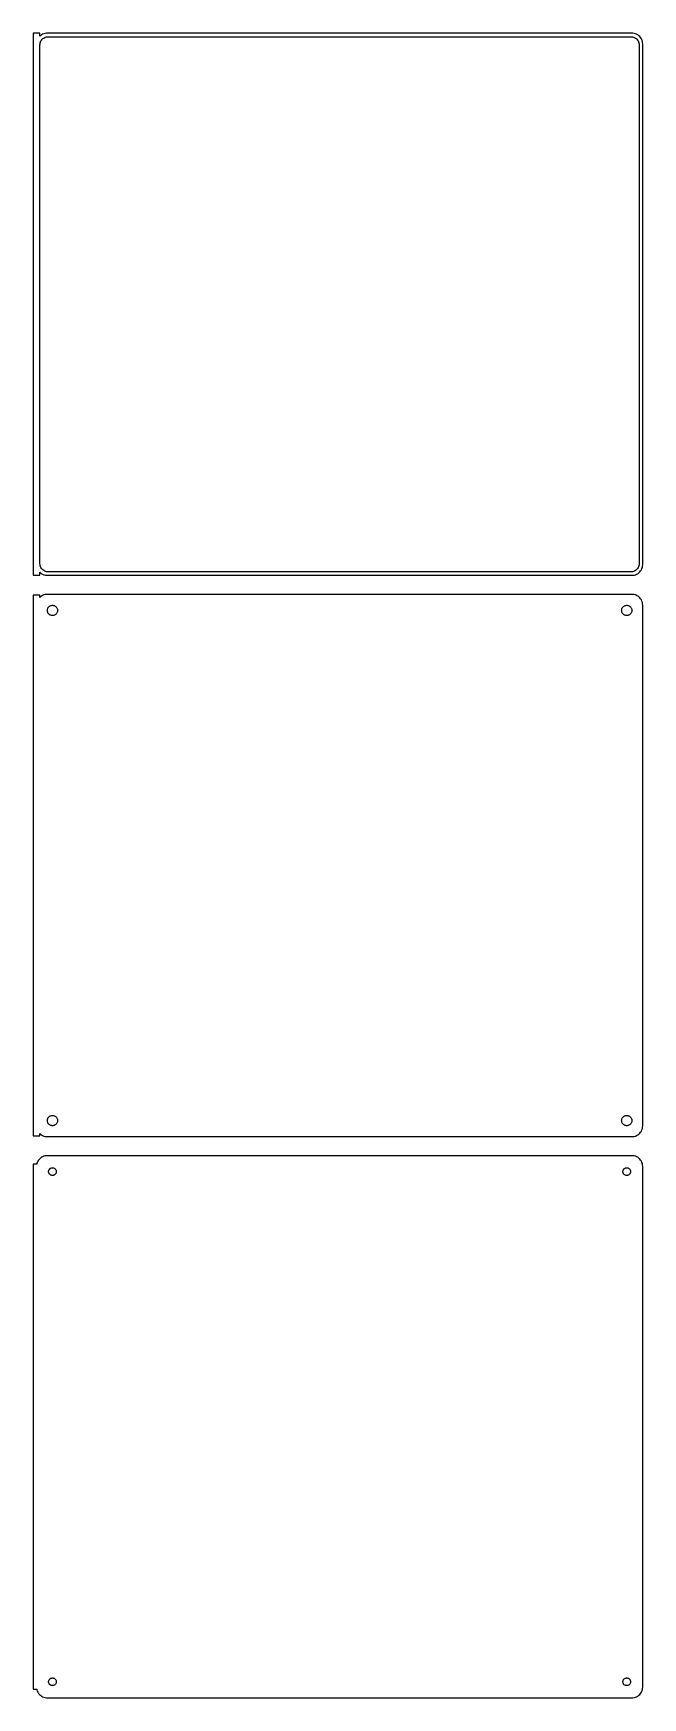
# Model space of a CAD drawing. Header units: metres. Extents: x -144 to 142, y 401 to 1183.
import ezdxf

# ---------------------------------------------------------------- set-up
doc = ezdxf.new("R2010")
doc.units = ezdxf.units.M

msp = doc.modelspace()

# ---------------------------------------------------------------- linework, layer by layer
for p, q in [((-141, 1183.49), (-144, 1183.49)), ((-144, 1183.49), (-144, 928.51)), ((-141, 1182.06), (-141, 1183.49)), ((-140.687, 1182.35), (-141, 1182.06)), ((-140.179, 1182.72), (-140.687, 1182.35)), ((-139.629, 1183.02), (-140.179, 1182.72)), ((-139.045, 1183.26), (-139.629, 1183.02)), ((-138.437, 1183.41), (-139.045, 1183.26)), ((-137.814, 1183.49), (-138.437, 1183.41)), ((137.814, 1183.49), (-137.814, 1183.49)), ((138.437, 1183.41), (137.814, 1183.49)), ((139.045, 1183.26), (138.437, 1183.41)), ((139.629, 1183.02), (139.045, 1183.26)), ((140.179, 1182.72), (139.629, 1183.02)), ((140.687, 1182.35), (140.179, 1182.72)), ((141.145, 1181.92), (140.687, 1182.35)), ((-140.873, 1178), (-140.842, 1178.49)), ((-140.873, 934), (-140.873, 1178)), ((-140.842, 1178.49), (-140.751, 1178.96)), ((-140.751, 1178.96), (-140.601, 1179.43)), ((-140.601, 1179.43), (-140.394, 1179.87)), ((-140.394, 1179.87), (-140.133, 1180.28)), ((-140.133, 1180.28), (-139.823, 1180.65)), ((-139.823, 1180.65), (-139.469, 1180.98)), ((-139.469, 1180.98), (-139.075, 1181.27)), ((-139.075, 1181.27), (-138.649, 1181.5)), ((-138.649, 1181.5), (-138.197, 1181.68)), ((-138.197, 1181.68), (-137.726, 1181.8)), ((-137.726, 1181.8), (-137.243, 1181.86)), ((-137.243, 1181.86), (137.243, 1181.86)), ((137.243, 1181.86), (137.726, 1181.8)), ((137.726, 1181.8), (138.197, 1181.68)), ((138.197, 1181.68), (138.649, 1181.5)), ((138.649, 1181.5), (139.075, 1181.27)), ((139.075, 1181.27), (139.469, 1180.98)), ((139.469, 1180.98), (139.823, 1180.65)), ((139.823, 1180.65), (140.133, 1180.28)), ((140.133, 1180.28), (140.394, 1179.87)), ((140.394, 1179.87), (140.601, 1179.43)), ((140.601, 1179.43), (140.751, 1178.96)), ((140.751, 1178.96), (140.842, 1178.49)), ((140.842, 1178.49), (140.873, 1178)), ((140.873, 1178), (140.873, 934)), ((141.545, 1181.44), (141.145, 1181.92)), ((141.882, 1180.91), (141.545, 1181.44)), ((142.149, 1180.34), (141.882, 1180.91)), ((142.343, 1179.74), (142.149, 1180.34)), ((142.461, 1179.13), (142.343, 1179.74)), ((142.5, 1178.5), (142.461, 1179.13)), ((142.5, 933.5), (142.5, 1178.5)), ((-140.842, 933.515), (-140.873, 934)), ((-140.751, 933.037), (-140.842, 933.515)), ((-140.601, 932.574), (-140.751, 933.037)), ((-140.394, 932.134), (-140.601, 932.574)), ((-140.133, 931.724), (-140.394, 932.134)), ((140.394, 932.134), (140.133, 931.724)), ((140.601, 932.574), (140.394, 932.134)), ((140.751, 933.037), (140.601, 932.574)), ((140.842, 933.515), (140.751, 933.037)), ((140.873, 934), (140.842, 933.515)), ((142.149, 931.659), (142.343, 932.257)), ((142.343, 932.257), (142.461, 932.873)), ((142.461, 932.873), (142.5, 933.5)), ((-144, 928.51), (-141, 928.51)), ((-141, 929.941), (-140.687, 929.647)), ((-141, 928.51), (-141, 929.941)), ((-140.687, 929.647), (-140.179, 929.278)), ((-140.179, 929.278), (-139.629, 928.976)), ((-139.823, 931.349), (-140.133, 931.724)), ((-139.469, 931.016), (-139.823, 931.349)), ((-139.629, 928.976), (-139.045, 928.745)), ((-139.075, 930.73), (-139.469, 931.016)), ((-138.649, 930.496), (-139.075, 930.73)), ((-139.045, 928.745), (-138.437, 928.589)), ((-138.197, 930.317), (-138.649, 930.496)), ((-138.437, 928.589), (-137.814, 928.51)), ((-137.726, 930.196), (-138.197, 930.317)), ((-137.814, 928.51), (137.814, 928.51)), ((-137.243, 930.135), (-137.726, 930.196)), ((137.243, 930.135), (-137.243, 930.135)), ((137.726, 930.196), (137.243, 930.135)), ((138.197, 930.317), (137.726, 930.196)), ((137.814, 928.51), (138.437, 928.589)), ((138.649, 930.496), (138.197, 930.317)), ((138.437, 928.589), (139.045, 928.745)), ((139.075, 930.73), (138.649, 930.496)), ((139.045, 928.745), (139.629, 928.976)), ((139.469, 931.016), (139.075, 930.73)), ((139.823, 931.349), (139.469, 931.016)), ((139.629, 928.976), (140.179, 929.278)), ((140.133, 931.724), (139.823, 931.349)), ((140.179, 929.278), (140.687, 929.647)), ((140.687, 929.647), (141.145, 930.077)), ((141.145, 930.077), (141.545, 930.561)), ((141.545, 930.561), (141.882, 931.091)), ((141.882, 931.091), (142.149, 931.659)), ((-141, 919.115), (-144, 919.115)), ((-144, 919.115), (-144, 664.885)), ((-141, 918.059), (-141, 919.115)), ((-140.687, 918.353), (-141, 918.059)), ((-140.179, 918.722), (-140.687, 918.353)), ((-139.629, 919.024), (-140.179, 918.722)), ((-139.045, 919.255), (-139.629, 919.024)), ((-138.437, 919.411), (-139.045, 919.255)), ((-137.814, 919.49), (-138.437, 919.411)), ((137.814, 919.49), (-137.814, 919.49)), ((138.437, 919.411), (137.814, 919.49)), ((139.045, 919.255), (138.437, 919.411)), ((139.629, 919.024), (139.045, 919.255)), ((140.179, 918.722), (139.629, 919.024)), ((140.687, 918.353), (140.179, 918.722)), ((141.145, 917.923), (140.687, 918.353)), ((141.545, 917.439), (141.145, 917.923)), ((141.882, 916.909), (141.545, 917.439)), ((142.149, 916.341), (141.882, 916.909)), ((142.343, 915.743), (142.149, 916.341)), ((-137.4, 912), (-137.381, 912.301)), ((-137.381, 911.699), (-137.4, 912)), ((-137.381, 912.301), (-137.325, 912.597)), ((-137.325, 911.403), (-137.381, 911.699)), ((-137.325, 912.597), (-137.231, 912.883)), ((-137.231, 911.117), (-137.325, 911.403)), ((-137.231, 912.883), (-137.103, 913.156)), ((-137.103, 910.844), (-137.231, 911.117)), ((-137.103, 913.156), (-136.942, 913.411)), ((-136.942, 910.589), (-137.103, 910.844)), ((-136.942, 913.411), (-136.75, 913.643)), ((-136.75, 910.357), (-136.942, 910.589)), ((-136.75, 913.643), (-136.53, 913.849)), ((-136.53, 910.151), (-136.75, 910.357)), ((-136.53, 913.849), (-136.286, 914.026)), ((-136.286, 909.974), (-136.53, 910.151)), ((-136.286, 914.026), (-136.022, 914.172)), ((-136.022, 909.828), (-136.286, 909.974)), ((-136.022, 914.172), (-135.742, 914.283)), ((-135.742, 909.717), (-136.022, 909.828)), ((-135.742, 914.283), (-135.45, 914.357)), ((-135.45, 909.643), (-135.742, 909.717)), ((-135.45, 914.357), (-135.151, 914.395)), ((-135.151, 909.605), (-135.45, 909.643)), ((-135.151, 914.395), (-134.849, 914.395)), ((-134.849, 909.605), (-135.151, 909.605)), ((-134.849, 914.395), (-134.55, 914.357)), ((-134.55, 909.643), (-134.849, 909.605)), ((-134.55, 914.357), (-134.258, 914.283)), ((-134.258, 909.717), (-134.55, 909.643)), ((-134.258, 914.283), (-133.978, 914.172)), ((-133.978, 909.828), (-134.258, 909.717)), ((-133.978, 914.172), (-133.714, 914.026)), ((-133.714, 909.974), (-133.978, 909.828)), ((-133.714, 914.026), (-133.47, 913.849)), ((-133.47, 910.151), (-133.714, 909.974)), ((-133.47, 913.849), (-133.25, 913.643)), ((-133.25, 910.357), (-133.47, 910.151)), ((-133.25, 913.643), (-133.058, 913.411)), ((-133.058, 910.589), (-133.25, 910.357)), ((-133.058, 913.411), (-132.897, 913.156)), ((-132.897, 910.844), (-133.058, 910.589)), ((-132.897, 913.156), (-132.769, 912.883)), ((-132.769, 911.117), (-132.897, 910.844)), ((-132.769, 912.883), (-132.675, 912.597)), ((-132.675, 911.403), (-132.769, 911.117)), ((-132.675, 912.597), (-132.619, 912.301)), ((-132.619, 911.699), (-132.675, 911.403)), ((-132.619, 912.301), (-132.6, 912)), ((-132.6, 912), (-132.619, 911.699)), ((132.6, 912), (132.619, 912.301)), ((132.619, 911.699), (132.6, 912)), ((132.619, 912.301), (132.675, 912.597)), ((132.675, 911.403), (132.619, 911.699)), ((132.675, 912.597), (132.769, 912.883)), ((132.769, 911.117), (132.675, 911.403)), ((132.769, 912.883), (132.897, 913.156)), ((132.897, 910.844), (132.769, 911.117)), ((132.897, 913.156), (133.058, 913.411)), ((133.058, 910.589), (132.897, 910.844)), ((133.058, 913.411), (133.25, 913.643)), ((133.25, 910.357), (133.058, 910.589)), ((133.25, 913.643), (133.47, 913.849)), ((133.47, 910.151), (133.25, 910.357)), ((133.47, 913.849), (133.714, 914.026)), ((133.714, 909.974), (133.47, 910.151)), ((133.714, 914.026), (133.978, 914.172)), ((133.978, 909.828), (133.714, 909.974)), ((133.978, 914.172), (134.258, 914.283)), ((134.258, 909.717), (133.978, 909.828)), ((134.258, 914.283), (134.55, 914.357)), ((134.55, 909.643), (134.258, 909.717)), ((134.55, 914.357), (134.849, 914.395)), ((134.849, 909.605), (134.55, 909.643)), ((134.849, 914.395), (135.151, 914.395)), ((135.151, 909.605), (134.849, 909.605)), ((135.151, 914.395), (135.45, 914.357)), ((135.45, 909.643), (135.151, 909.605)), ((135.45, 914.357), (135.742, 914.283)), ((135.742, 909.717), (135.45, 909.643)), ((135.742, 914.283), (136.022, 914.172)), ((136.022, 909.828), (135.742, 909.717)), ((136.022, 914.172), (136.286, 914.026)), ((136.286, 909.974), (136.022, 909.828)), ((136.286, 914.026), (136.53, 913.849)), ((136.53, 910.151), (136.286, 909.974)), ((136.53, 913.849), (136.75, 913.643)), ((136.75, 910.357), (136.53, 910.151)), ((136.75, 913.643), (136.942, 913.411)), ((136.942, 910.589), (136.75, 910.357)), ((136.942, 913.411), (137.103, 913.156)), ((137.103, 910.844), (136.942, 910.589)), ((137.103, 913.156), (137.231, 912.883)), ((137.231, 911.117), (137.103, 910.844)), ((137.231, 912.883), (137.325, 912.597)), ((137.325, 911.403), (137.231, 911.117)), ((137.325, 912.597), (137.381, 912.301)), ((137.381, 911.699), (137.325, 911.403)), ((137.381, 912.301), (137.4, 912)), ((137.4, 912), (137.381, 911.699)), ((142.461, 915.127), (142.343, 915.743)), ((142.5, 914.5), (142.461, 915.127)), ((142.5, 669.5), (142.5, 914.5)), ((-137.103, 673.156), (-136.942, 673.411)), ((-136.942, 673.411), (-136.75, 673.643)), ((-136.75, 673.643), (-136.53, 673.849)), ((-136.53, 673.849), (-136.286, 674.026)), ((-136.286, 674.026), (-136.022, 674.172)), ((-136.022, 674.172), (-135.742, 674.283)), ((-135.742, 674.283), (-135.45, 674.357)), ((-135.45, 674.357), (-135.151, 674.395)), ((-135.151, 674.395), (-134.849, 674.395)), ((-134.849, 674.395), (-134.55, 674.357)), ((-134.55, 674.357), (-134.258, 674.283)), ((-134.258, 674.283), (-133.978, 674.172)), ((-133.978, 674.172), (-133.714, 674.026)), ((-133.714, 674.026), (-133.47, 673.849)), ((-133.47, 673.849), (-133.25, 673.643)), ((-133.25, 673.643), (-133.058, 673.411)), ((-133.058, 673.411), (-132.897, 673.156)), ((132.897, 673.156), (133.058, 673.411)), ((133.058, 673.411), (133.25, 673.643)), ((133.25, 673.643), (133.47, 673.849)), ((133.47, 673.849), (133.714, 674.026)), ((133.714, 674.026), (133.978, 674.172)), ((133.978, 674.172), (134.258, 674.283)), ((134.258, 674.283), (134.55, 674.357)), ((134.55, 674.357), (134.849, 674.395)), ((134.849, 674.395), (135.151, 674.395)), ((135.151, 674.395), (135.45, 674.357)), ((135.45, 674.357), (135.742, 674.283)), ((135.742, 674.283), (136.022, 674.172)), ((136.022, 674.172), (136.286, 674.026)), ((136.286, 674.026), (136.53, 673.849)), ((136.53, 673.849), (136.75, 673.643)), ((136.75, 673.643), (136.942, 673.411)), ((136.942, 673.411), (137.103, 673.156)), ((-141, 664.885), (-141, 665.941)), ((-141, 665.941), (-140.687, 665.647)), ((-140.687, 665.647), (-140.179, 665.278)), ((-137.4, 672), (-137.381, 672.301)), ((-137.381, 671.699), (-137.4, 672)), ((-137.381, 672.301), (-137.325, 672.597)), ((-137.325, 671.403), (-137.381, 671.699)), ((-137.325, 672.597), (-137.231, 672.883)), ((-137.231, 671.117), (-137.325, 671.403)), ((-137.231, 672.883), (-137.103, 673.156)), ((-137.103, 670.844), (-137.231, 671.117)), ((-136.942, 670.589), (-137.103, 670.844)), ((-136.75, 670.357), (-136.942, 670.589)), ((-136.53, 670.151), (-136.75, 670.357)), ((-136.286, 669.974), (-136.53, 670.151)), ((-136.022, 669.828), (-136.286, 669.974)), ((-135.742, 669.717), (-136.022, 669.828)), ((-135.45, 669.643), (-135.742, 669.717)), ((-135.151, 669.605), (-135.45, 669.643)), ((-134.849, 669.605), (-135.151, 669.605)), ((-134.55, 669.643), (-134.849, 669.605)), ((-134.258, 669.717), (-134.55, 669.643)), ((-133.978, 669.828), (-134.258, 669.717)), ((-133.714, 669.974), (-133.978, 669.828)), ((-133.47, 670.151), (-133.714, 669.974)), ((-133.25, 670.357), (-133.47, 670.151)), ((-133.058, 670.589), (-133.25, 670.357)), ((-132.897, 670.844), (-133.058, 670.589)), ((-132.897, 673.156), (-132.769, 672.883)), ((-132.769, 671.117), (-132.897, 670.844)), ((-132.769, 672.883), (-132.675, 672.597)), ((-132.675, 671.403), (-132.769, 671.117)), ((-132.675, 672.597), (-132.619, 672.301)), ((-132.619, 671.699), (-132.675, 671.403)), ((-132.619, 672.301), (-132.6, 672)), ((-132.6, 672), (-132.619, 671.699)), ((132.6, 672), (132.619, 672.301)), ((132.619, 671.699), (132.6, 672)), ((132.619, 672.301), (132.675, 672.597)), ((132.675, 671.403), (132.619, 671.699)), ((132.675, 672.597), (132.769, 672.883)), ((132.769, 671.117), (132.675, 671.403)), ((132.769, 672.883), (132.897, 673.156)), ((132.897, 670.844), (132.769, 671.117)), ((133.058, 670.589), (132.897, 670.844)), ((133.25, 670.357), (133.058, 670.589)), ((133.47, 670.151), (133.25, 670.357)), ((133.714, 669.974), (133.47, 670.151)), ((133.978, 669.828), (133.714, 669.974)), ((134.258, 669.717), (133.978, 669.828)), ((134.55, 669.643), (134.258, 669.717)), ((134.849, 669.605), (134.55, 669.643)), ((135.151, 669.605), (134.849, 669.605)), ((135.45, 669.643), (135.151, 669.605)), ((135.742, 669.717), (135.45, 669.643)), ((136.022, 669.828), (135.742, 669.717)), ((136.286, 669.974), (136.022, 669.828)), ((136.53, 670.151), (136.286, 669.974)), ((136.75, 670.357), (136.53, 670.151)), ((136.942, 670.589), (136.75, 670.357)), ((137.103, 670.844), (136.942, 670.589)), ((137.103, 673.156), (137.231, 672.883)), ((137.231, 671.117), (137.103, 670.844)), ((137.231, 672.883), (137.325, 672.597)), ((137.325, 671.403), (137.231, 671.117)), ((137.325, 672.597), (137.381, 672.301)), ((137.381, 671.699), (137.325, 671.403)), ((137.381, 672.301), (137.4, 672)), ((137.4, 672), (137.381, 671.699)), ((140.179, 665.278), (140.687, 665.647)), ((140.687, 665.647), (141.145, 666.077)), ((141.145, 666.077), (141.545, 666.561)), ((141.545, 666.561), (141.882, 667.091)), ((141.882, 667.091), (142.149, 667.659)), ((142.149, 667.659), (142.343, 668.257)), ((142.343, 668.257), (142.461, 668.873)), ((142.461, 668.873), (142.5, 669.5)), ((-144, 664.885), (-141, 664.885)), ((-140.179, 665.278), (-139.629, 664.976)), ((-139.629, 664.976), (-139.045, 664.745)), ((-139.045, 664.745), (-138.437, 664.589)), ((-138.437, 664.589), (-137.814, 664.51)), ((-137.814, 664.51), (137.814, 664.51)), ((137.814, 664.51), (138.437, 664.589)), ((138.437, 664.589), (139.045, 664.745)), ((139.045, 664.745), (139.629, 664.976)), ((139.629, 664.976), (140.179, 665.278)), ((-142.4, 651.444), (-144, 651.444)), ((-144, 651.444), (-144, 404.556)), ((-142.343, 651.743), (-142.4, 651.444)), ((-142.149, 652.341), (-142.343, 651.743)), ((-141.882, 652.909), (-142.149, 652.341)), ((-141.545, 653.439), (-141.882, 652.909)), ((-141.145, 653.923), (-141.545, 653.439)), ((-140.687, 654.353), (-141.145, 653.923)), ((-140.179, 654.722), (-140.687, 654.353)), ((-139.629, 655.024), (-140.179, 654.722)), ((-139.045, 655.255), (-139.629, 655.024)), ((-138.437, 655.411), (-139.045, 655.255)), ((-137.814, 655.49), (-138.437, 655.411)), ((137.814, 655.49), (-137.814, 655.49)), ((138.437, 655.411), (137.814, 655.49)), ((139.045, 655.255), (138.437, 655.411)), ((139.629, 655.024), (139.045, 655.255)), ((140.179, 654.722), (139.629, 655.024)), ((140.687, 654.353), (140.179, 654.722)), ((141.145, 653.923), (140.687, 654.353)), ((141.545, 653.439), (141.145, 653.923)), ((141.882, 652.909), (141.545, 653.439)), ((142.149, 652.341), (141.882, 652.909)), ((142.343, 651.743), (142.149, 652.341)), ((142.461, 651.127), (142.343, 651.743)), ((142.5, 650.5), (142.461, 651.127)), ((142.5, 405.5), (142.5, 650.5)), ((-136.8, 648), (-136.786, 648.226)), ((-136.786, 647.774), (-136.8, 648)), ((-136.786, 648.226), (-136.743, 648.448)), ((-136.743, 647.552), (-136.786, 647.774)), ((-136.743, 648.448), (-136.674, 648.663)), ((-136.674, 647.337), (-136.743, 647.552)), ((-136.674, 648.663), (-136.577, 648.867)), ((-136.577, 647.133), (-136.674, 647.337)), ((-136.577, 648.867), (-136.456, 649.058)), ((-136.456, 646.942), (-136.577, 647.133)), ((-136.456, 649.058), (-136.312, 649.232)), ((-136.312, 646.768), (-136.456, 646.942)), ((-136.312, 649.232), (-136.147, 649.387)), ((-136.147, 646.613), (-136.312, 646.768)), ((-136.147, 649.387), (-135.964, 649.52)), ((-135.964, 646.48), (-136.147, 646.613)), ((-135.964, 649.52), (-135.766, 649.629)), ((-135.766, 646.371), (-135.964, 646.48)), ((-135.766, 649.629), (-135.556, 649.712)), ((-135.556, 646.288), (-135.766, 646.371)), ((-135.556, 649.712), (-135.337, 649.768)), ((-135.337, 646.232), (-135.556, 646.288)), ((-135.337, 649.768), (-135.113, 649.796)), ((-135.113, 646.204), (-135.337, 646.232)), ((-135.113, 649.796), (-134.887, 649.796)), ((-134.887, 646.204), (-135.113, 646.204)), ((-134.887, 649.796), (-134.663, 649.768)), ((-134.663, 646.232), (-134.887, 646.204)), ((-134.663, 649.768), (-134.444, 649.712)), ((-134.444, 646.288), (-134.663, 646.232)), ((-134.444, 649.712), (-134.234, 649.629)), ((-134.234, 646.371), (-134.444, 646.288)), ((-134.234, 649.629), (-134.036, 649.52)), ((-134.036, 646.48), (-134.234, 646.371)), ((-134.036, 649.52), (-133.853, 649.387)), ((-133.853, 646.613), (-134.036, 646.48)), ((-133.853, 649.387), (-133.688, 649.232)), ((-133.688, 646.768), (-133.853, 646.613)), ((-133.688, 649.232), (-133.544, 649.058)), ((-133.544, 646.942), (-133.688, 646.768)), ((-133.544, 649.058), (-133.423, 648.867)), ((-133.423, 647.133), (-133.544, 646.942)), ((-133.423, 648.867), (-133.326, 648.663)), ((-133.326, 647.337), (-133.423, 647.133)), ((-133.326, 648.663), (-133.257, 648.448)), ((-133.257, 647.552), (-133.326, 647.337)), ((-133.257, 648.448), (-133.214, 648.226)), ((-133.214, 647.774), (-133.257, 647.552)), ((-133.214, 648.226), (-133.2, 648)), ((-133.2, 648), (-133.214, 647.774)), ((133.2, 648), (133.214, 648.226)), ((133.214, 647.774), (133.2, 648)), ((133.214, 648.226), (133.257, 648.448)), ((133.257, 647.552), (133.214, 647.774)), ((133.257, 648.448), (133.326, 648.663)), ((133.326, 647.337), (133.257, 647.552)), ((133.326, 648.663), (133.423, 648.867)), ((133.423, 647.133), (133.326, 647.337)), ((133.423, 648.867), (133.544, 649.058)), ((133.544, 646.942), (133.423, 647.133)), ((133.544, 649.058), (133.688, 649.232)), ((133.688, 646.768), (133.544, 646.942)), ((133.688, 649.232), (133.853, 649.387)), ((133.853, 646.613), (133.688, 646.768)), ((133.853, 649.387), (134.036, 649.52)), ((134.036, 646.48), (133.853, 646.613)), ((134.036, 649.52), (134.234, 649.629)), ((134.234, 646.371), (134.036, 646.48)), ((134.234, 649.629), (134.444, 649.712)), ((134.444, 646.288), (134.234, 646.371)), ((134.444, 649.712), (134.663, 649.768)), ((134.663, 646.232), (134.444, 646.288)), ((134.663, 649.768), (134.887, 649.796)), ((134.887, 646.204), (134.663, 646.232)), ((134.887, 649.796), (135.113, 649.796)), ((135.113, 646.204), (134.887, 646.204)), ((135.113, 649.796), (135.337, 649.768)), ((135.337, 646.232), (135.113, 646.204)), ((135.337, 649.768), (135.556, 649.712)), ((135.556, 646.288), (135.337, 646.232)), ((135.556, 649.712), (135.766, 649.629)), ((135.766, 646.371), (135.556, 646.288)), ((135.766, 649.629), (135.964, 649.52)), ((135.964, 646.48), (135.766, 646.371)), ((135.964, 649.52), (136.147, 649.387)), ((136.147, 646.613), (135.964, 646.48)), ((136.147, 649.387), (136.312, 649.232)), ((136.312, 646.768), (136.147, 646.613)), ((136.312, 649.232), (136.456, 649.058)), ((136.456, 646.942), (136.312, 646.768)), ((136.456, 649.058), (136.577, 648.867)), ((136.577, 647.133), (136.456, 646.942)), ((136.577, 648.867), (136.674, 648.663)), ((136.674, 647.337), (136.577, 647.133)), ((136.674, 648.663), (136.743, 648.448)), ((136.743, 647.552), (136.674, 647.337)), ((136.743, 648.448), (136.786, 648.226)), ((136.786, 647.774), (136.743, 647.552)), ((136.786, 648.226), (136.8, 648)), ((136.8, 648), (136.786, 647.774)), ((-136.8, 408), (-136.786, 408.226)), ((-136.786, 407.774), (-136.8, 408)), ((-136.786, 408.226), (-136.743, 408.448)), ((-136.743, 407.552), (-136.786, 407.774)), ((-136.743, 408.448), (-136.674, 408.663)), ((-136.674, 407.337), (-136.743, 407.552)), ((-136.674, 408.663), (-136.577, 408.867)), ((-136.577, 407.133), (-136.674, 407.337)), ((-136.577, 408.867), (-136.456, 409.058)), ((-136.456, 409.058), (-136.312, 409.232)), ((-136.312, 409.232), (-136.147, 409.387)), ((-136.147, 409.387), (-135.964, 409.52)), ((-135.964, 409.52), (-135.766, 409.629)), ((-135.766, 409.629), (-135.556, 409.712)), ((-135.556, 409.712), (-135.337, 409.768)), ((-135.337, 409.768), (-135.113, 409.796)), ((-135.113, 409.796), (-134.887, 409.796)), ((-134.887, 409.796), (-134.663, 409.768)), ((-134.663, 409.768), (-134.444, 409.712)), ((-134.444, 409.712), (-134.234, 409.629)), ((-134.234, 409.629), (-134.036, 409.52)), ((-134.036, 409.52), (-133.853, 409.387)), ((-133.853, 409.387), (-133.688, 409.232)), ((-133.688, 409.232), (-133.544, 409.058)), ((-133.544, 409.058), (-133.423, 408.867)), ((-133.423, 408.867), (-133.326, 408.663)), ((-133.326, 407.337), (-133.423, 407.133)), ((-133.326, 408.663), (-133.257, 408.448)), ((-133.257, 407.552), (-133.326, 407.337)), ((-133.257, 408.448), (-133.214, 408.226)), ((-133.214, 407.774), (-133.257, 407.552)), ((-133.214, 408.226), (-133.2, 408)), ((-133.2, 408), (-133.214, 407.774)), ((133.2, 408), (133.214, 408.226)), ((133.214, 407.774), (133.2, 408)), ((133.214, 408.226), (133.257, 408.448)), ((133.257, 407.552), (133.214, 407.774)), ((133.257, 408.448), (133.326, 408.663)), ((133.326, 407.337), (133.257, 407.552)), ((133.326, 408.663), (133.423, 408.867)), ((133.423, 407.133), (133.326, 407.337)), ((133.423, 408.867), (133.544, 409.058)), ((133.544, 409.058), (133.688, 409.232)), ((133.688, 409.232), (133.853, 409.387)), ((133.853, 409.387), (134.036, 409.52)), ((134.036, 409.52), (134.234, 409.629)), ((134.234, 409.629), (134.444, 409.712)), ((134.444, 409.712), (134.663, 409.768)), ((134.663, 409.768), (134.887, 409.796)), ((134.887, 409.796), (135.113, 409.796)), ((135.113, 409.796), (135.337, 409.768)), ((135.337, 409.768), (135.556, 409.712)), ((135.556, 409.712), (135.766, 409.629)), ((135.766, 409.629), (135.964, 409.52)), ((135.964, 409.52), (136.147, 409.387)), ((136.147, 409.387), (136.312, 409.232)), ((136.312, 409.232), (136.456, 409.058)), ((136.456, 409.058), (136.577, 408.867)), ((136.577, 408.867), (136.674, 408.663)), ((136.674, 407.337), (136.577, 407.133)), ((136.674, 408.663), (136.743, 408.448)), ((136.743, 407.552), (136.674, 407.337)), ((136.743, 408.448), (136.786, 408.226)), ((136.786, 407.774), (136.743, 407.552)), ((136.786, 408.226), (136.8, 408)), ((136.8, 408), (136.786, 407.774)), ((-144, 404.556), (-142.4, 404.556)), ((-142.4, 404.556), (-142.343, 404.257)), ((-142.343, 404.257), (-142.149, 403.659)), ((-142.149, 403.659), (-141.882, 403.091)), ((-141.882, 403.091), (-141.545, 402.561)), ((-141.545, 402.561), (-141.145, 402.077)), ((-141.145, 402.077), (-140.687, 401.647)), ((-140.687, 401.647), (-140.179, 401.278)), ((-140.179, 401.278), (-139.629, 400.976)), ((-139.629, 400.976), (-139.045, 400.745)), ((-139.045, 400.745), (-138.437, 400.589)), ((-138.437, 400.589), (-137.814, 400.51)), ((-137.814, 400.51), (137.814, 400.51)), ((-136.456, 406.942), (-136.577, 407.133)), ((-136.312, 406.768), (-136.456, 406.942)), ((-136.147, 406.613), (-136.312, 406.768)), ((-135.964, 406.48), (-136.147, 406.613)), ((-135.766, 406.371), (-135.964, 406.48)), ((-135.556, 406.288), (-135.766, 406.371)), ((-135.337, 406.232), (-135.556, 406.288)), ((-135.113, 406.204), (-135.337, 406.232)), ((-134.887, 406.204), (-135.113, 406.204)), ((-134.663, 406.232), (-134.887, 406.204)), ((-134.444, 406.288), (-134.663, 406.232)), ((-134.234, 406.371), (-134.444, 406.288)), ((-134.036, 406.48), (-134.234, 406.371)), ((-133.853, 406.613), (-134.036, 406.48)), ((-133.688, 406.768), (-133.853, 406.613)), ((-133.544, 406.942), (-133.688, 406.768)), ((-133.423, 407.133), (-133.544, 406.942)), ((133.544, 406.942), (133.423, 407.133)), ((133.688, 406.768), (133.544, 406.942)), ((133.853, 406.613), (133.688, 406.768)), ((134.036, 406.48), (133.853, 406.613)), ((134.234, 406.371), (134.036, 406.48)), ((134.444, 406.288), (134.234, 406.371)), ((134.663, 406.232), (134.444, 406.288)), ((134.887, 406.204), (134.663, 406.232)), ((135.113, 406.204), (134.887, 406.204)), ((135.337, 406.232), (135.113, 406.204)), ((135.556, 406.288), (135.337, 406.232)), ((135.766, 406.371), (135.556, 406.288)), ((135.964, 406.48), (135.766, 406.371)), ((136.147, 406.613), (135.964, 406.48)), ((136.312, 406.768), (136.147, 406.613)), ((136.456, 406.942), (136.312, 406.768)), ((136.577, 407.133), (136.456, 406.942)), ((137.814, 400.51), (138.437, 400.589)), ((138.437, 400.589), (139.045, 400.745)), ((139.045, 400.745), (139.629, 400.976)), ((139.629, 400.976), (140.179, 401.278)), ((140.179, 401.278), (140.687, 401.647)), ((140.687, 401.647), (141.145, 402.077)), ((141.145, 402.077), (141.545, 402.561)), ((141.545, 402.561), (141.882, 403.091)), ((141.882, 403.091), (142.149, 403.659)), ((142.149, 403.659), (142.343, 404.257)), ((142.343, 404.257), (142.461, 404.873)), ((142.461, 404.873), (142.5, 405.5))]:
    msp.add_line(p, q)

doc.saveas('drawing.dxf')
